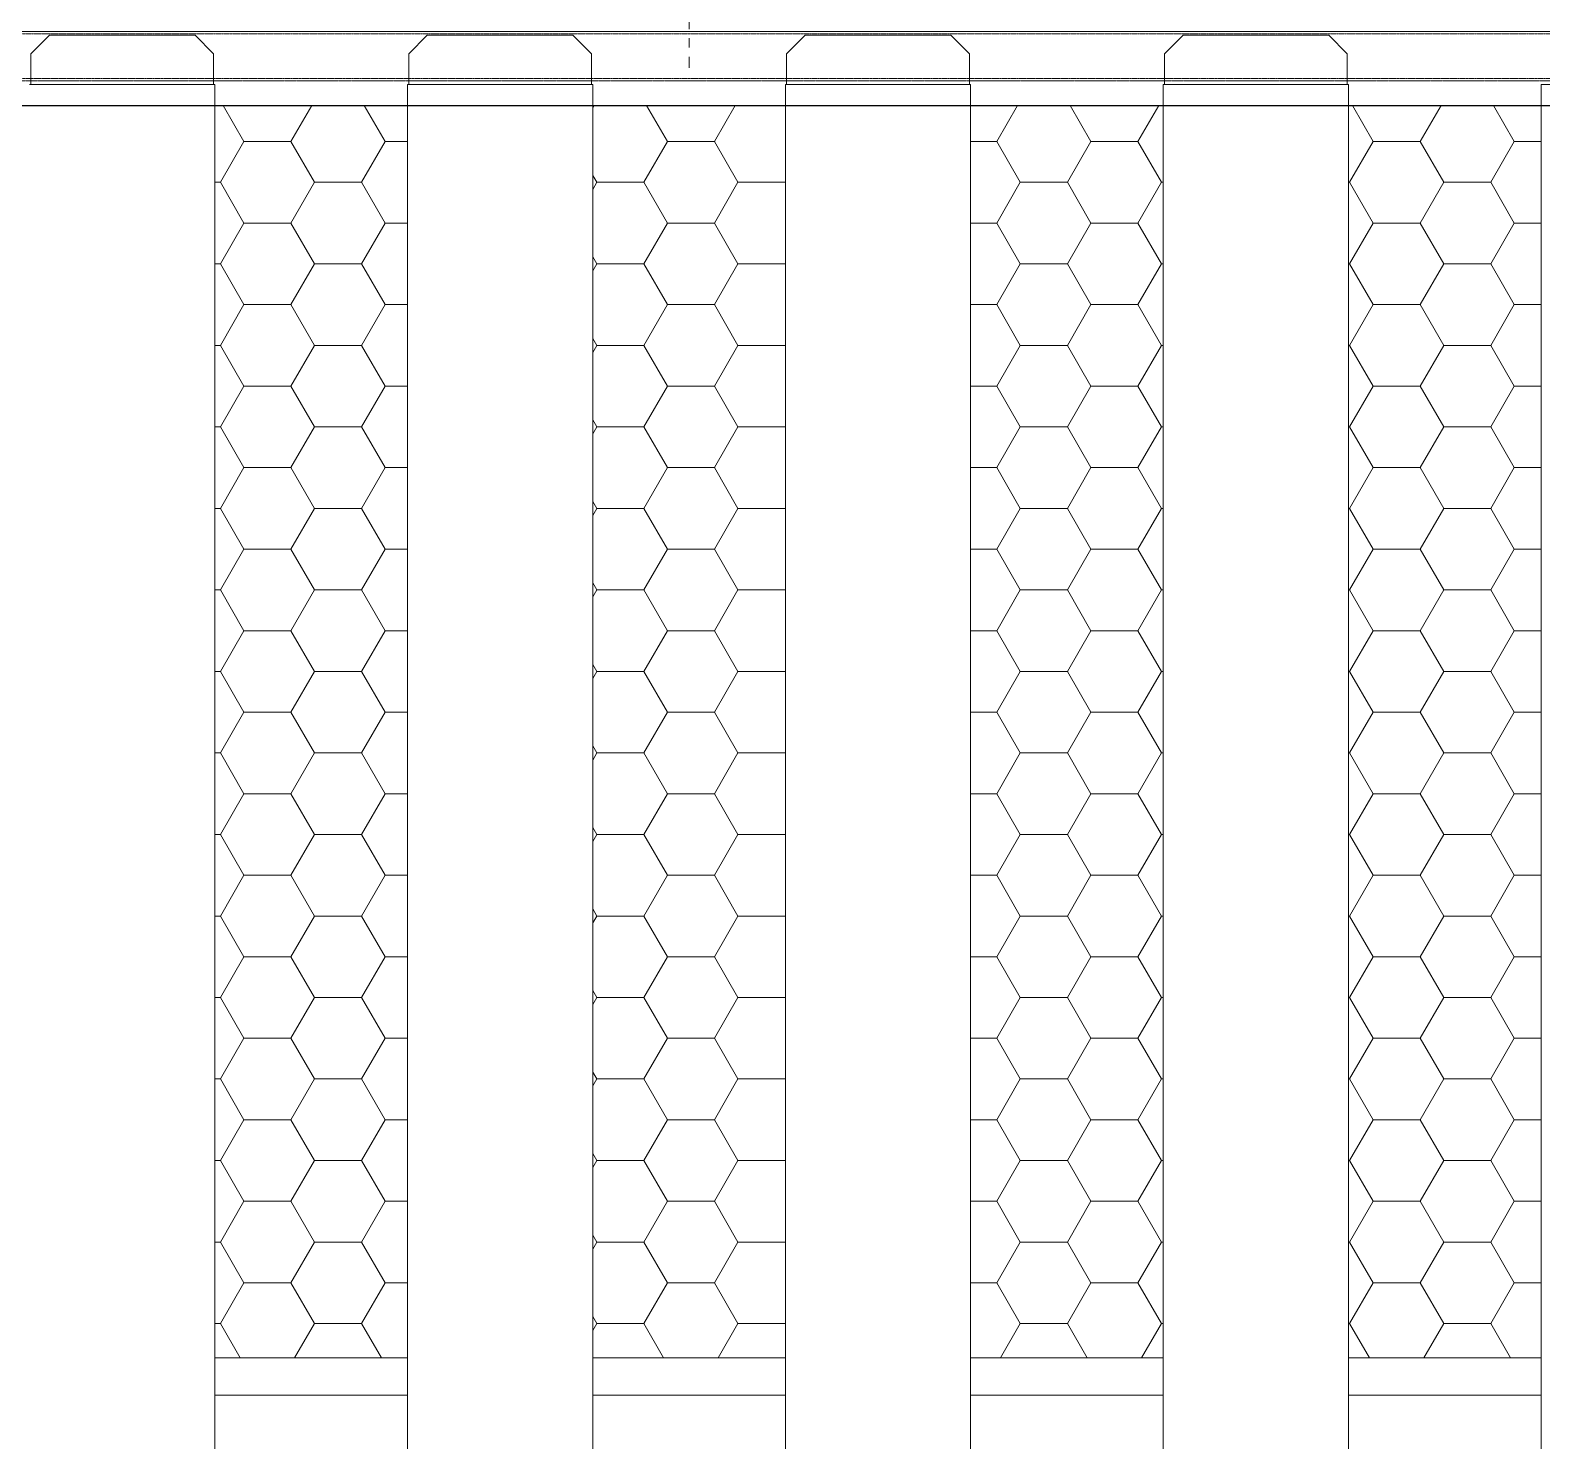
# Model space of a CAD drawing. Header units: millimetres. Extents: x -17070 to 37126, y -291348 to 36053.
# Drawn here: x 11819 to 13043, y 24507 to 25649 of the extents above; entities that cross this region are included whole.
import ezdxf

# ---------------------------------------------------------------- set-up
doc = ezdxf.new("R2010")
doc.units = ezdxf.units.MM
for name, pattern in [('CENTER', [2, 1.25, -0.25, 0.25, -0.25]), ('HIDDEN', [0.375, 0.25, -0.125]), ('HIDDENX2', [0.75, 0.5, -0.25])]:
    doc.linetypes.add(name, pattern=pattern)
doc.layers.add('center', color=1, linetype='CENTER')
doc.layers.add('HIDD', color=2, linetype='HIDDENX2')

# ---------------------------------------------------------------- blocks, each defined once
blk = doc.blocks.new('3')
at = {"color": 7, "lineweight": 20, "ltscale": 0.280701}
for p, q in [((10750.5, 25648.1), (13955.5, 25648.1)), ((13955.5, 25588.3), (10750.5, 25588.3)), ((13955.5, 25588.1), (10750.5, 25588.1)), ((13955.5, 25588), (10750.5, 25588)), ((11969, 24574.3), (12125, 24574.3)), ((12275, 24574.3), (12431, 24574.3)), ((12581, 24574.3), (12737, 24574.3)), ((12887, 24574.3), (13043, 24574.3)), ((11969, 24544.1), (12125, 24544.1)), ((12275, 24544.1), (12431, 24544.1)), ((12581, 24544.1), (12737, 24544.1)), ((12887, 24544.1), (13043, 24544.1))]:
    blk.add_line(p, q, dxfattribs=at)
at = {"lineweight": 20}
for p, q in [((11820, 25630.1), (11835, 25645.1)), ((11835, 25645.1), (11953, 25645.1)), ((11968, 25630.1), (11953, 25645.1)), ((12126, 25630.1), (12141, 25645.1)), ((12141, 25645.1), (12259, 25645.1)), ((12274, 25630.1), (12259, 25645.1)), ((12432, 25630.1), (12447, 25645.1)), ((12447, 25645.1), (12565, 25645.1)), ((12580, 25630.1), (12565, 25645.1)), ((12738, 25630.1), (12753, 25645.1)), ((12753, 25645.1), (12871, 25645.1)), ((12886, 25630.1), (12871, 25645.1)), ((11820, 25605.1), (11820, 25630.1)), ((11968, 25605.1), (11968, 25630.1)), ((12126, 25605.1), (12126, 25630.1)), ((12274, 25605.1), (12274, 25630.1)), ((12432, 25605.1), (12432, 25630.1)), ((12580, 25605.1), (12580, 25630.1)), ((12738, 25605.1), (12738, 25630.1)), ((12886, 25605.1), (12886, 25630.1)), ((11969, 25605.1), (11819, 25605.1)), ((11969, 23409.1), (11969, 25605.1)), ((12125, 23409.1), (12125, 25605.1)), ((12275, 25605.1), (12125, 25605.1)), ((12275, 23409.1), (12275, 25605.1)), ((12431, 23409.1), (12431, 25605.1)), ((12581, 25605.1), (12431, 25605.1)), ((12581, 23409.1), (12581, 25605.1)), ((12737, 23409.1), (12737, 25605.1)), ((12887, 25605.1), (12737, 25605.1)), ((12887, 23409.1), (12887, 25605.1)), ((13043, 23409.1), (13043, 25605.1)), ((13193, 25605.1), (13043, 25605.1))]:
    blk.add_line(p, q, dxfattribs=at)
at = {"color": 7, "linetype": 'Continuous', "lineweight": 20}
for p, q in [((11992.5, 25559), (11975.7, 25588.1)), ((12030.6, 25559), (12047.5, 25588.1)), ((12106.8, 25559), (12090, 25588.1)), ((12275, 25586.3), (12276.1, 25588.1)), ((12335.4, 25559), (12318.6, 25588.1)), ((12373.5, 25559), (12390.4, 25588.1)), ((12433, 25588), (12432.9, 25588.1)), ((12602.1, 25559), (12619, 25588.1)), ((12678.3, 25559), (12661.5, 25588.1)), ((12716.4, 25559), (12733.3, 25588.1)), ((12775.9, 25588), (12775.8, 25588.1)), ((12847.5, 25588), (12847.6, 25588.1)), ((12906.9, 25559), (12890.1, 25588.1)), ((12945, 25559), (12961.9, 25588.1)), ((13021.2, 25559), (13004.4, 25588.1)), ((11973.5, 25526), (11992.5, 25559)), ((11992.5, 25559), (12030.6, 25559)), ((12049.7, 25526), (12030.6, 25559)), ((12087.8, 25526), (12106.8, 25559)), ((12106.8, 25559), (12125, 25559)), ((12316.4, 25526), (12335.4, 25559)), ((12335.4, 25559), (12373.5, 25559)), ((12392.6, 25526), (12373.5, 25559)), ((12581, 25559), (12602.1, 25559)), ((12621.2, 25526), (12602.1, 25559)), ((12659.3, 25526), (12678.3, 25559)), ((12678.3, 25559), (12716.4, 25559)), ((12735.5, 25526), (12716.4, 25559)), ((12887.9, 25526), (12906.9, 25559)), ((12906.9, 25559), (12945, 25559)), ((12964.1, 25526), (12945, 25559)), ((13002.2, 25526), (13021.2, 25559)), ((13021.2, 25559), (13043, 25559)), ((11969, 25526), (11973.5, 25526)), ((11992.5, 25493), (11973.5, 25526)), ((12030.6, 25493), (12049.7, 25526)), ((12049.7, 25526), (12087.8, 25526)), ((12106.8, 25493), (12087.8, 25526)), ((12278.3, 25526), (12275, 25531.6)), ((12275, 25520.3), (12278.3, 25526)), ((12278.3, 25526), (12316.4, 25526)), ((12335.4, 25493), (12316.4, 25526)), ((12373.5, 25493), (12392.6, 25526)), ((12392.6, 25526), (12430.7, 25526)), ((12430.7, 25526), (12431, 25526.5)), ((12431, 25525.4), (12430.7, 25526)), ((12602.1, 25493), (12621.2, 25526)), ((12621.2, 25526), (12659.3, 25526)), ((12678.3, 25493), (12659.3, 25526)), ((12716.4, 25493), (12735.5, 25526)), ((12735.5, 25526), (12737, 25526)), ((12887, 25526), (12887.9, 25526)), ((12906.9, 25493), (12887.9, 25526)), ((12945, 25493), (12964.1, 25526)), ((12964.1, 25526), (13002.2, 25526)), ((13021.2, 25493), (13002.2, 25526)), ((11973.5, 25460), (11992.5, 25493)), ((11992.5, 25493), (12030.6, 25493)), ((12049.7, 25460), (12030.6, 25493)), ((12087.8, 25460), (12106.8, 25493)), ((12106.8, 25493), (12125, 25493)), ((12316.4, 25460), (12335.4, 25493)), ((12335.4, 25493), (12373.5, 25493)), ((12392.6, 25460), (12373.5, 25493)), ((12581, 25493), (12602.1, 25493)), ((12621.2, 25460), (12602.1, 25493)), ((12659.3, 25460), (12678.3, 25493)), ((12678.3, 25493), (12716.4, 25493)), ((12735.5, 25460), (12716.4, 25493)), ((12887.9, 25460), (12906.9, 25493)), ((12906.9, 25493), (12945, 25493)), ((12964.1, 25460), (12945, 25493)), ((13002.2, 25460), (13021.2, 25493)), ((13021.2, 25493), (13043, 25493)), ((11969, 25460), (11973.5, 25460)), ((11992.5, 25427), (11973.5, 25460)), ((12030.6, 25427), (12049.7, 25460)), ((12049.7, 25460), (12087.8, 25460)), ((12106.8, 25427), (12087.8, 25460)), ((12278.3, 25460), (12275, 25465.6)), ((12275, 25454.3), (12278.3, 25460)), ((12278.3, 25460), (12316.4, 25460)), ((12335.4, 25427), (12316.4, 25460)), ((12373.5, 25427), (12392.6, 25460)), ((12392.6, 25460), (12430.7, 25460)), ((12430.7, 25460), (12431, 25460.5)), ((12431, 25459.4), (12430.7, 25460)), ((12602.1, 25427), (12621.2, 25460)), ((12621.2, 25460), (12659.3, 25460)), ((12678.3, 25427), (12659.3, 25460)), ((12716.4, 25427), (12735.5, 25460)), ((12735.5, 25460), (12737, 25460)), ((12887, 25460), (12887.9, 25460)), ((12906.9, 25427), (12887.9, 25460)), ((12945, 25427), (12964.1, 25460)), ((12964.1, 25460), (13002.2, 25460)), ((13021.2, 25427), (13002.2, 25460)), ((11973.5, 25394), (11992.5, 25427)), ((11992.5, 25427), (12030.6, 25427)), ((12049.7, 25394), (12030.6, 25427)), ((12087.8, 25394), (12106.8, 25427)), ((12106.8, 25427), (12125, 25427)), ((12316.4, 25394), (12335.4, 25427)), ((12335.4, 25427), (12373.5, 25427)), ((12392.6, 25394), (12373.5, 25427)), ((12581, 25427), (12602.1, 25427)), ((12621.2, 25394), (12602.1, 25427)), ((12659.3, 25394), (12678.3, 25427)), ((12678.3, 25427), (12716.4, 25427)), ((12735.5, 25394), (12716.4, 25427)), ((12887.9, 25394), (12906.9, 25427)), ((12906.9, 25427), (12945, 25427)), ((12964.1, 25394), (12945, 25427)), ((13002.2, 25394), (13021.2, 25427)), ((13021.2, 25427), (13043, 25427)), ((12278.3, 25394), (12275, 25399.6)), ((11969, 25394), (11973.5, 25394)), ((11992.5, 25361), (11973.5, 25394)), ((12030.6, 25361), (12049.7, 25394)), ((12049.7, 25394), (12087.8, 25394)), ((12106.8, 25361), (12087.8, 25394)), ((12275, 25388.3), (12278.3, 25394)), ((12278.3, 25394), (12316.4, 25394)), ((12335.4, 25361), (12316.4, 25394)), ((12373.5, 25361), (12392.6, 25394)), ((12392.6, 25394), (12430.7, 25394)), ((12430.7, 25394), (12431, 25394.5)), ((12431, 25393.4), (12430.7, 25394)), ((12602.1, 25361), (12621.2, 25394)), ((12621.2, 25394), (12659.3, 25394)), ((12678.3, 25361), (12659.3, 25394)), ((12716.4, 25361), (12735.5, 25394)), ((12735.5, 25394), (12737, 25394)), ((12887, 25394), (12887.9, 25394)), ((12906.9, 25361), (12887.9, 25394)), ((12945, 25361), (12964.1, 25394)), ((12964.1, 25394), (13002.2, 25394)), ((13021.2, 25361), (13002.2, 25394)), ((11973.5, 25328), (11992.5, 25361)), ((11992.5, 25361), (12030.6, 25361)), ((12049.7, 25328), (12030.6, 25361)), ((12087.8, 25328), (12106.8, 25361)), ((12106.8, 25361), (12125, 25361)), ((12316.4, 25328), (12335.4, 25361)), ((12335.4, 25361), (12373.5, 25361)), ((12392.6, 25328), (12373.5, 25361)), ((12581, 25361), (12602.1, 25361)), ((12621.2, 25328), (12602.1, 25361)), ((12659.3, 25328), (12678.3, 25361)), ((12678.3, 25361), (12716.4, 25361)), ((12735.5, 25328), (12716.4, 25361)), ((12887.9, 25328), (12906.9, 25361)), ((12906.9, 25361), (12945, 25361)), ((12964.1, 25328), (12945, 25361)), ((13002.2, 25328), (13021.2, 25361)), ((13021.2, 25361), (13043, 25361)), ((11969, 25328), (11973.5, 25328)), ((11992.5, 25295), (11973.5, 25328)), ((12030.6, 25295), (12049.7, 25328)), ((12049.7, 25328), (12087.8, 25328)), ((12106.8, 25295), (12087.8, 25328)), ((12278.3, 25328), (12275, 25333.7)), ((12275, 25322.3), (12278.3, 25328)), ((12278.3, 25328), (12316.4, 25328)), ((12335.4, 25295), (12316.4, 25328)), ((12373.5, 25295), (12392.6, 25328)), ((12392.6, 25328), (12430.7, 25328)), ((12430.7, 25328), (12431, 25328.5)), ((12431, 25327.4), (12430.7, 25328)), ((12602.1, 25295), (12621.2, 25328)), ((12621.2, 25328), (12659.3, 25328)), ((12678.3, 25295), (12659.3, 25328)), ((12716.4, 25295), (12735.5, 25328)), ((12735.5, 25328), (12737, 25328)), ((12887, 25328), (12887.9, 25328)), ((12906.9, 25295), (12887.9, 25328)), ((12945, 25295), (12964.1, 25328)), ((12964.1, 25328), (13002.2, 25328)), ((13021.2, 25295), (13002.2, 25328)), ((11973.5, 25262), (11992.5, 25295)), ((11992.5, 25295), (12030.6, 25295)), ((12049.7, 25262), (12030.6, 25295)), ((12087.8, 25262), (12106.8, 25295)), ((12106.8, 25295), (12125, 25295)), ((12316.4, 25262), (12335.4, 25295)), ((12335.4, 25295), (12373.5, 25295)), ((12392.6, 25262), (12373.5, 25295)), ((12581, 25295), (12602.1, 25295)), ((12621.2, 25262), (12602.1, 25295)), ((12659.3, 25262), (12678.3, 25295)), ((12678.3, 25295), (12716.4, 25295)), ((12735.5, 25262), (12716.4, 25295)), ((12887.9, 25262), (12906.9, 25295)), ((12906.9, 25295), (12945, 25295)), ((12964.1, 25262), (12945, 25295)), ((13002.2, 25262), (13021.2, 25295)), ((13021.2, 25295), (13043, 25295)), ((12278.3, 25262), (12275, 25267.7)), ((11969, 25262), (11973.5, 25262)), ((11992.5, 25229), (11973.5, 25262)), ((12030.6, 25229), (12049.7, 25262)), ((12049.7, 25262), (12087.8, 25262)), ((12106.8, 25229), (12087.8, 25262)), ((12275, 25256.3), (12278.3, 25262)), ((12278.3, 25262), (12316.4, 25262)), ((12335.4, 25229), (12316.4, 25262)), ((12373.5, 25229), (12392.6, 25262)), ((12392.6, 25262), (12430.7, 25262)), ((12430.7, 25262), (12431, 25262.6)), ((12431, 25261.4), (12430.7, 25262)), ((12602.1, 25229), (12621.2, 25262)), ((12621.2, 25262), (12659.3, 25262)), ((12678.3, 25229), (12659.3, 25262)), ((12716.4, 25229), (12735.5, 25262)), ((12735.5, 25262), (12737, 25262)), ((12887, 25262), (12887.9, 25262)), ((12906.9, 25229), (12887.9, 25262)), ((12945, 25229), (12964.1, 25262)), ((12964.1, 25262), (13002.2, 25262)), ((13021.2, 25229), (13002.2, 25262)), ((11973.5, 25196), (11992.5, 25229)), ((11992.5, 25229), (12030.6, 25229)), ((12049.7, 25196), (12030.6, 25229)), ((12087.8, 25196), (12106.8, 25229)), ((12106.8, 25229), (12125, 25229)), ((12316.4, 25196), (12335.4, 25229)), ((12335.4, 25229), (12373.5, 25229)), ((12392.6, 25196), (12373.5, 25229)), ((12581, 25229), (12602.1, 25229)), ((12621.2, 25196), (12602.1, 25229)), ((12659.3, 25196), (12678.3, 25229)), ((12678.3, 25229), (12716.4, 25229)), ((12735.5, 25196), (12716.4, 25229)), ((12887.9, 25196), (12906.9, 25229)), ((12906.9, 25229), (12945, 25229)), ((12964.1, 25196), (12945, 25229)), ((13002.2, 25196), (13021.2, 25229)), ((13021.2, 25229), (13043, 25229)), ((11969, 25196), (11973.5, 25196)), ((11992.5, 25163), (11973.5, 25196)), ((12030.6, 25163), (12049.7, 25196)), ((12049.7, 25196), (12087.8, 25196)), ((12106.8, 25163), (12087.8, 25196)), ((12278.3, 25196), (12275, 25201.7)), ((12275, 25190.3), (12278.3, 25196)), ((12278.3, 25196), (12316.4, 25196)), ((12335.4, 25163), (12316.4, 25196)), ((12373.5, 25163), (12392.6, 25196)), ((12392.6, 25196), (12430.7, 25196)), ((12430.7, 25196), (12431, 25196.6)), ((12431, 25195.4), (12430.7, 25196)), ((12602.1, 25163), (12621.2, 25196)), ((12621.2, 25196), (12659.3, 25196)), ((12678.3, 25163), (12659.3, 25196)), ((12716.4, 25163), (12735.5, 25196)), ((12735.5, 25196), (12737, 25196)), ((12887, 25196), (12887.9, 25196)), ((12906.9, 25163), (12887.9, 25196)), ((12945, 25163), (12964.1, 25196)), ((12964.1, 25196), (13002.2, 25196)), ((13021.2, 25163), (13002.2, 25196)), ((11973.5, 25130), (11992.5, 25163)), ((11992.5, 25163), (12030.6, 25163)), ((12049.7, 25130), (12030.6, 25163)), ((12087.8, 25130), (12106.8, 25163)), ((12106.8, 25163), (12125, 25163)), ((12316.4, 25130), (12335.4, 25163)), ((12335.4, 25163), (12373.5, 25163)), ((12392.6, 25130), (12373.5, 25163)), ((12581, 25163), (12602.1, 25163)), ((12621.2, 25130), (12602.1, 25163)), ((12659.3, 25130), (12678.3, 25163)), ((12678.3, 25163), (12716.4, 25163)), ((12735.5, 25130), (12716.4, 25163)), ((12887.9, 25130), (12906.9, 25163)), ((12906.9, 25163), (12945, 25163)), ((12964.1, 25130), (12945, 25163)), ((13002.2, 25130), (13021.2, 25163)), ((13021.2, 25163), (13043, 25163)), ((11969, 25130), (11973.5, 25130)), ((11992.5, 25097), (11973.5, 25130)), ((12030.6, 25097), (12049.7, 25130)), ((12049.7, 25130), (12087.8, 25130)), ((12106.8, 25097), (12087.8, 25130)), ((12278.3, 25130), (12275, 25135.7)), ((12275, 25124.3), (12278.3, 25130)), ((12278.3, 25130), (12316.4, 25130)), ((12335.4, 25097), (12316.4, 25130)), ((12373.5, 25097), (12392.6, 25130)), ((12392.6, 25130), (12430.7, 25130)), ((12430.7, 25130), (12431, 25130.6)), ((12431, 25129.4), (12430.7, 25130)), ((12602.1, 25097), (12621.2, 25130)), ((12621.2, 25130), (12659.3, 25130)), ((12678.3, 25097), (12659.3, 25130)), ((12716.4, 25097), (12735.5, 25130)), ((12735.5, 25130), (12737, 25130)), ((12887, 25130), (12887.9, 25130)), ((12906.9, 25097), (12887.9, 25130)), ((12945, 25097), (12964.1, 25130)), ((12964.1, 25130), (13002.2, 25130)), ((13021.2, 25097), (13002.2, 25130)), ((11973.5, 25064), (11992.5, 25097)), ((11992.5, 25097), (12030.6, 25097)), ((12049.7, 25064), (12030.6, 25097)), ((12087.8, 25064), (12106.8, 25097)), ((12106.8, 25097), (12125, 25097)), ((12316.4, 25064), (12335.4, 25097)), ((12335.4, 25097), (12373.5, 25097)), ((12392.6, 25064), (12373.5, 25097)), ((12581, 25097), (12602.1, 25097)), ((12621.2, 25064), (12602.1, 25097)), ((12659.3, 25064), (12678.3, 25097)), ((12678.3, 25097), (12716.4, 25097)), ((12735.5, 25064), (12716.4, 25097)), ((12887.9, 25064), (12906.9, 25097)), ((12906.9, 25097), (12945, 25097)), ((12964.1, 25064), (12945, 25097)), ((13002.2, 25064), (13021.2, 25097)), ((13021.2, 25097), (13043, 25097)), ((12278.3, 25064), (12275, 25069.7)), ((11969, 25064), (11973.5, 25064)), ((11992.5, 25031), (11973.5, 25064)), ((12030.6, 25031), (12049.7, 25064)), ((12049.7, 25064), (12087.8, 25064)), ((12106.8, 25031), (12087.8, 25064)), ((12275, 25058.3), (12278.3, 25064)), ((12278.3, 25064), (12316.4, 25064)), ((12335.4, 25031), (12316.4, 25064)), ((12373.5, 25031), (12392.6, 25064)), ((12392.6, 25064), (12430.7, 25064)), ((12430.7, 25064), (12431, 25064.6)), ((12431, 25063.5), (12430.7, 25064)), ((12602.1, 25031), (12621.2, 25064)), ((12621.2, 25064), (12659.3, 25064)), ((12678.3, 25031), (12659.3, 25064)), ((12716.4, 25031), (12735.5, 25064)), ((12735.5, 25064), (12737, 25064)), ((12887, 25064), (12887.9, 25064)), ((12906.9, 25031), (12887.9, 25064)), ((12945, 25031), (12964.1, 25064)), ((12964.1, 25064), (13002.2, 25064)), ((13021.2, 25031), (13002.2, 25064)), ((11973.5, 24998), (11992.5, 25031)), ((11992.5, 25031), (12030.6, 25031)), ((12049.7, 24998), (12030.6, 25031)), ((12087.8, 24998), (12106.8, 25031)), ((12106.8, 25031), (12125, 25031)), ((12316.4, 24998), (12335.4, 25031)), ((12335.4, 25031), (12373.5, 25031)), ((12392.6, 24998), (12373.5, 25031)), ((12581, 25031), (12602.1, 25031)), ((12621.2, 24998), (12602.1, 25031)), ((12659.3, 24998), (12678.3, 25031)), ((12678.3, 25031), (12716.4, 25031)), ((12735.5, 24998), (12716.4, 25031)), ((12887.9, 24998), (12906.9, 25031)), ((12906.9, 25031), (12945, 25031)), ((12964.1, 24998), (12945, 25031)), ((13002.2, 24998), (13021.2, 25031)), ((13021.2, 25031), (13043, 25031)), ((11969, 24998), (11973.5, 24998)), ((11992.5, 24965), (11973.5, 24998)), ((12030.6, 24965), (12049.7, 24998)), ((12049.7, 24998), (12087.8, 24998)), ((12106.8, 24965), (12087.8, 24998)), ((12278.3, 24998), (12275, 25003.7)), ((12275, 24992.4), (12278.3, 24998)), ((12278.3, 24998), (12316.4, 24998)), ((12335.4, 24965), (12316.4, 24998)), ((12373.5, 24965), (12392.6, 24998)), ((12392.6, 24998), (12430.7, 24998)), ((12430.7, 24998), (12431, 24998.6)), ((12431, 24997.5), (12430.7, 24998)), ((12602.1, 24965), (12621.2, 24998)), ((12621.2, 24998), (12659.3, 24998)), ((12678.3, 24965), (12659.3, 24998)), ((12716.4, 24965), (12735.5, 24998)), ((12735.5, 24998), (12737, 24998)), ((12887, 24998), (12887.9, 24998)), ((12906.9, 24965), (12887.9, 24998)), ((12945, 24965), (12964.1, 24998)), ((12964.1, 24998), (13002.2, 24998)), ((13021.2, 24965), (13002.2, 24998)), ((11973.5, 24932), (11992.5, 24965)), ((11992.5, 24965), (12030.6, 24965)), ((12049.7, 24932), (12030.6, 24965)), ((12087.8, 24932), (12106.8, 24965)), ((12106.8, 24965), (12125, 24965)), ((12316.4, 24932), (12335.4, 24965)), ((12335.4, 24965), (12373.5, 24965)), ((12392.6, 24932), (12373.5, 24965)), ((12581, 24965), (12602.1, 24965)), ((12621.2, 24932), (12602.1, 24965)), ((12659.3, 24932), (12678.3, 24965)), ((12678.3, 24965), (12716.4, 24965)), ((12735.5, 24932), (12716.4, 24965)), ((12887.9, 24932), (12906.9, 24965)), ((12906.9, 24965), (12945, 24965)), ((12964.1, 24932), (12945, 24965)), ((13002.2, 24932), (13021.2, 24965)), ((13021.2, 24965), (13043, 24965)), ((12278.3, 24932), (12275, 24937.7)), ((11969, 24932), (11973.5, 24932)), ((11992.5, 24899), (11973.5, 24932)), ((12030.6, 24899), (12049.7, 24932)), ((12049.7, 24932), (12087.8, 24932)), ((12106.8, 24899), (12087.8, 24932)), ((12275, 24926.4), (12278.3, 24932)), ((12278.3, 24932), (12316.4, 24932)), ((12335.4, 24899), (12316.4, 24932)), ((12373.5, 24899), (12392.6, 24932)), ((12392.6, 24932), (12430.7, 24932)), ((12430.7, 24932), (12431, 24932.6)), ((12431, 24931.5), (12430.7, 24932)), ((12602.1, 24899), (12621.2, 24932)), ((12621.2, 24932), (12659.3, 24932)), ((12678.3, 24899), (12659.3, 24932)), ((12716.4, 24899), (12735.5, 24932)), ((12735.5, 24932), (12737, 24932)), ((12887, 24932), (12887.9, 24932)), ((12906.9, 24899), (12887.9, 24932)), ((12945, 24899), (12964.1, 24932)), ((12964.1, 24932), (13002.2, 24932)), ((13021.2, 24899), (13002.2, 24932)), ((11973.5, 24866), (11992.5, 24899)), ((11992.5, 24899), (12030.6, 24899)), ((12049.7, 24866), (12030.6, 24899)), ((12087.8, 24866), (12106.8, 24899)), ((12106.8, 24899), (12125, 24899)), ((12316.4, 24866), (12335.4, 24899)), ((12335.4, 24899), (12373.5, 24899)), ((12392.6, 24866), (12373.5, 24899)), ((12581, 24899), (12602.1, 24899)), ((12621.2, 24866), (12602.1, 24899)), ((12659.3, 24866), (12678.3, 24899)), ((12678.3, 24899), (12716.4, 24899)), ((12735.5, 24866), (12716.4, 24899)), ((12887.9, 24866), (12906.9, 24899)), ((12906.9, 24899), (12945, 24899)), ((12964.1, 24866), (12945, 24899)), ((13002.2, 24866), (13021.2, 24899)), ((13021.2, 24899), (13043, 24899)), ((12278.3, 24866), (12275, 24871.7)), ((11969, 24866), (11973.5, 24866)), ((11992.5, 24833.1), (11973.5, 24866)), ((12030.6, 24833.1), (12049.7, 24866)), ((12049.7, 24866), (12087.8, 24866)), ((12106.8, 24833.1), (12087.8, 24866)), ((12275, 24860.4), (12278.3, 24866)), ((12278.3, 24866), (12316.4, 24866)), ((12335.4, 24833.1), (12316.4, 24866)), ((12373.5, 24833.1), (12392.6, 24866)), ((12392.6, 24866), (12430.7, 24866)), ((12430.7, 24866), (12431, 24866.6)), ((12431, 24865.5), (12430.7, 24866)), ((12602.1, 24833.1), (12621.2, 24866)), ((12621.2, 24866), (12659.3, 24866)), ((12678.3, 24833.1), (12659.3, 24866)), ((12716.4, 24833.1), (12735.5, 24866)), ((12735.5, 24866), (12737, 24866)), ((12887, 24866), (12887.9, 24866)), ((12906.9, 24833.1), (12887.9, 24866)), ((12945, 24833.1), (12964.1, 24866)), ((12964.1, 24866), (13002.2, 24866)), ((13021.2, 24833.1), (13002.2, 24866)), ((11973.5, 24800.1), (11992.5, 24833.1)), ((11992.5, 24833.1), (12030.6, 24833.1)), ((12049.7, 24800.1), (12030.6, 24833.1)), ((12087.8, 24800.1), (12106.8, 24833.1)), ((12106.8, 24833.1), (12125, 24833.1)), ((12316.4, 24800.1), (12335.4, 24833.1)), ((12335.4, 24833.1), (12373.5, 24833.1)), ((12392.6, 24800.1), (12373.5, 24833.1)), ((12581, 24833.1), (12602.1, 24833.1)), ((12621.2, 24800.1), (12602.1, 24833.1)), ((12659.3, 24800.1), (12678.3, 24833.1)), ((12678.3, 24833.1), (12716.4, 24833.1)), ((12735.5, 24800.1), (12716.4, 24833.1)), ((12887.9, 24800.1), (12906.9, 24833.1)), ((12906.9, 24833.1), (12945, 24833.1)), ((12964.1, 24800.1), (12945, 24833.1)), ((13002.2, 24800.1), (13021.2, 24833.1)), ((13021.2, 24833.1), (13043, 24833.1)), ((11969, 24800.1), (11973.5, 24800.1)), ((11992.5, 24767.1), (11973.5, 24800.1)), ((12030.6, 24767.1), (12049.7, 24800.1)), ((12049.7, 24800.1), (12087.8, 24800.1)), ((12106.8, 24767.1), (12087.8, 24800.1)), ((12278.3, 24800.1), (12275, 24805.7)), ((12275, 24794.4), (12278.3, 24800.1)), ((12278.3, 24800.1), (12316.4, 24800.1)), ((12335.4, 24767.1), (12316.4, 24800.1)), ((12373.5, 24767.1), (12392.6, 24800.1)), ((12392.6, 24800.1), (12430.7, 24800.1)), ((12430.7, 24800.1), (12431, 24800.6)), ((12431, 24799.5), (12430.7, 24800.1)), ((12602.1, 24767.1), (12621.2, 24800.1)), ((12621.2, 24800.1), (12659.3, 24800.1)), ((12678.3, 24767.1), (12659.3, 24800.1)), ((12716.4, 24767.1), (12735.5, 24800.1)), ((12735.5, 24800.1), (12737, 24800.1)), ((12887, 24800.1), (12887.9, 24800.1)), ((12906.9, 24767.1), (12887.9, 24800.1)), ((12945, 24767.1), (12964.1, 24800.1)), ((12964.1, 24800.1), (13002.2, 24800.1)), ((13021.2, 24767.1), (13002.2, 24800.1)), ((11973.5, 24734.1), (11992.5, 24767.1)), ((11992.5, 24767.1), (12030.6, 24767.1)), ((12049.7, 24734.1), (12030.6, 24767.1)), ((12087.8, 24734.1), (12106.8, 24767.1)), ((12106.8, 24767.1), (12125, 24767.1)), ((12316.4, 24734.1), (12335.4, 24767.1)), ((12335.4, 24767.1), (12373.5, 24767.1)), ((12392.6, 24734.1), (12373.5, 24767.1)), ((12581, 24767.1), (12602.1, 24767.1)), ((12621.2, 24734.1), (12602.1, 24767.1)), ((12659.3, 24734.1), (12678.3, 24767.1)), ((12678.3, 24767.1), (12716.4, 24767.1)), ((12735.5, 24734.1), (12716.4, 24767.1)), ((12887.9, 24734.1), (12906.9, 24767.1)), ((12906.9, 24767.1), (12945, 24767.1)), ((12964.1, 24734.1), (12945, 24767.1)), ((13002.2, 24734.1), (13021.2, 24767.1)), ((13021.2, 24767.1), (13043, 24767.1)), ((12278.3, 24734.1), (12275, 24739.7)), ((11969, 24734.1), (11973.5, 24734.1)), ((11992.5, 24701.1), (11973.5, 24734.1)), ((12030.6, 24701.1), (12049.7, 24734.1)), ((12049.7, 24734.1), (12087.8, 24734.1)), ((12106.8, 24701.1), (12087.8, 24734.1)), ((12275, 24728.4), (12278.3, 24734.1)), ((12278.3, 24734.1), (12316.4, 24734.1)), ((12335.4, 24701.1), (12316.4, 24734.1)), ((12373.5, 24701.1), (12392.6, 24734.1)), ((12392.6, 24734.1), (12430.7, 24734.1)), ((12430.7, 24734.1), (12431, 24734.6)), ((12431, 24733.5), (12430.7, 24734.1)), ((12602.1, 24701.1), (12621.2, 24734.1)), ((12621.2, 24734.1), (12659.3, 24734.1)), ((12678.3, 24701.1), (12659.3, 24734.1)), ((12716.4, 24701.1), (12735.5, 24734.1)), ((12735.5, 24734.1), (12737, 24734.1)), ((12887, 24734.1), (12887.9, 24734.1)), ((12906.9, 24701.1), (12887.9, 24734.1)), ((12945, 24701.1), (12964.1, 24734.1)), ((12964.1, 24734.1), (13002.2, 24734.1)), ((13021.2, 24701.1), (13002.2, 24734.1)), ((11973.5, 24668.1), (11992.5, 24701.1)), ((11992.5, 24701.1), (12030.6, 24701.1)), ((12049.7, 24668.1), (12030.6, 24701.1)), ((12087.8, 24668.1), (12106.8, 24701.1)), ((12106.8, 24701.1), (12125, 24701.1)), ((12316.4, 24668.1), (12335.4, 24701.1)), ((12335.4, 24701.1), (12373.5, 24701.1)), ((12392.6, 24668.1), (12373.5, 24701.1)), ((12581, 24701.1), (12602.1, 24701.1)), ((12621.2, 24668.1), (12602.1, 24701.1)), ((12659.3, 24668.1), (12678.3, 24701.1)), ((12678.3, 24701.1), (12716.4, 24701.1)), ((12735.5, 24668.1), (12716.4, 24701.1)), ((12887.9, 24668.1), (12906.9, 24701.1)), ((12906.9, 24701.1), (12945, 24701.1)), ((12964.1, 24668.1), (12945, 24701.1)), ((13002.2, 24668.1), (13021.2, 24701.1)), ((13021.2, 24701.1), (13043, 24701.1)), ((11969, 24668.1), (11973.5, 24668.1)), ((11992.5, 24635.1), (11973.5, 24668.1)), ((12030.6, 24635.1), (12049.7, 24668.1)), ((12049.7, 24668.1), (12087.8, 24668.1)), ((12106.8, 24635.1), (12087.8, 24668.1)), ((12278.3, 24668.1), (12275, 24673.7)), ((12275, 24662.4), (12278.3, 24668.1)), ((12278.3, 24668.1), (12316.4, 24668.1)), ((12335.4, 24635.1), (12316.4, 24668.1)), ((12373.5, 24635.1), (12392.6, 24668.1)), ((12392.6, 24668.1), (12430.7, 24668.1)), ((12430.7, 24668.1), (12431, 24668.6)), ((12431, 24667.5), (12430.7, 24668.1)), ((12602.1, 24635.1), (12621.2, 24668.1)), ((12621.2, 24668.1), (12659.3, 24668.1)), ((12678.3, 24635.1), (12659.3, 24668.1)), ((12716.4, 24635.1), (12735.5, 24668.1)), ((12735.5, 24668.1), (12737, 24668.1)), ((12887, 24668.1), (12887.9, 24668.1)), ((12906.9, 24635.1), (12887.9, 24668.1)), ((12945, 24635.1), (12964.1, 24668.1)), ((12964.1, 24668.1), (13002.2, 24668.1)), ((13021.2, 24635.1), (13002.2, 24668.1)), ((11973.5, 24602.1), (11992.5, 24635.1)), ((11992.5, 24635.1), (12030.6, 24635.1)), ((12049.7, 24602.1), (12030.6, 24635.1)), ((12087.8, 24602.1), (12106.8, 24635.1)), ((12106.8, 24635.1), (12125, 24635.1)), ((12316.4, 24602.1), (12335.4, 24635.1)), ((12335.4, 24635.1), (12373.5, 24635.1)), ((12392.6, 24602.1), (12373.5, 24635.1)), ((12581, 24635.1), (12602.1, 24635.1)), ((12621.2, 24602.1), (12602.1, 24635.1)), ((12659.3, 24602.1), (12678.3, 24635.1)), ((12678.3, 24635.1), (12716.4, 24635.1)), ((12735.5, 24602.1), (12716.4, 24635.1)), ((12887.9, 24602.1), (12906.9, 24635.1)), ((12906.9, 24635.1), (12945, 24635.1)), ((12964.1, 24602.1), (12945, 24635.1)), ((13002.2, 24602.1), (13021.2, 24635.1)), ((13021.2, 24635.1), (13043, 24635.1)), ((12278.3, 24602.1), (12275, 24607.8)), ((12430.7, 24602.1), (12431, 24602.6)), ((11969, 24602.1), (11973.5, 24602.1)), ((11989.5, 24574.3), (11973.5, 24602.1)), ((12033.6, 24574.3), (12049.7, 24602.1)), ((12049.7, 24602.1), (12087.8, 24602.1)), ((12103.8, 24574.3), (12087.8, 24602.1)), ((12275, 24596.4), (12278.3, 24602.1)), ((12278.3, 24602.1), (12316.4, 24602.1)), ((12332.4, 24574.3), (12316.4, 24602.1)), ((12376.5, 24574.3), (12392.6, 24602.1)), ((12392.6, 24602.1), (12430.7, 24602.1)), ((12431, 24601.5), (12430.7, 24602.1)), ((12605.1, 24574.3), (12621.2, 24602.1)), ((12621.2, 24602.1), (12659.3, 24602.1)), ((12675.3, 24574.3), (12659.3, 24602.1)), ((12719.4, 24574.3), (12735.5, 24602.1)), ((12735.5, 24602.1), (12737, 24602.1)), ((12887, 24602.1), (12887.9, 24602.1)), ((12903.9, 24574.3), (12887.9, 24602.1)), ((12948, 24574.3), (12964.1, 24602.1)), ((12964.1, 24602.1), (13002.2, 24602.1)), ((13018.2, 24574.3), (13002.2, 24602.1))]:
    blk.add_line(p, q, dxfattribs=at)
at = {"color": 0, "lineweight": 20}
for points in [[(10901, 24574.3), (10750.5, 24574.3), (10750.5, 25588.1), (13959.4, 25588.1), (13959.4, 24574.3), (13805, 24574.3)], [(12125, 24574.3), (11969, 24574.3)], [(12431, 24574.3), (12275, 24574.3)], [(12737, 24574.3), (12581, 24574.3)], [(13043, 24574.3), (12887, 24574.3)]]:
    blk.add_lwpolyline(points, dxfattribs=at)
at = {"layer": 'center', "lineweight": 20, "ltscale": 30}
blk.add_line((12353, 26047.6), (12353, 25618.6), dxfattribs=at)
at = {"layer": 'center', "lineweight": 20}
for p, q in [((10745, 25648.1), (13961, 25648.1)), ((13961, 25608.1), (10745, 25608.1))]:
    blk.add_line(p, q, dxfattribs=at)
at = {"layer": 'HIDD', "linetype": 'HIDDEN', "lineweight": 20}
for p, q in [((13959, 25646.1), (10747, 25646.1)), ((13959, 25610.1), (10747, 25610.1))]:
    blk.add_line(p, q, dxfattribs=at)

msp = doc.modelspace()

# ---------------------------------------------------------------- block references
msp.add_blockref('3', (0, 0))

doc.saveas('drawing.dxf')
